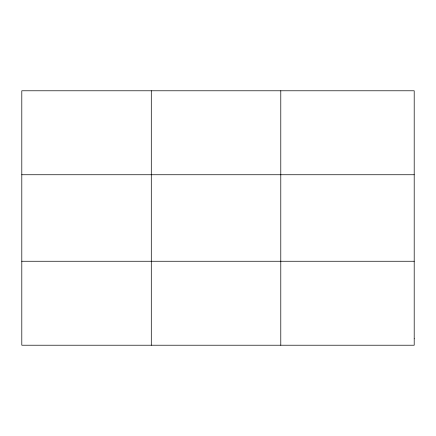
<?xml version="1.0" encoding="UTF-8"?>
<svg xmlns="http://www.w3.org/2000/svg" width="436" height="436" viewBox="0 0 436 436"><rect width="100%" height="100%" fill="white"/><g stroke="black" fill="none" stroke-linecap="round" stroke-linejoin="round"><path stroke-width="0.65" d="M151.292 90.781L151.292 345.219M280.784 90.781L280.784 345.219M21.8 174.743L414.2 174.743M21.8 261.257L414.2 261.257M414.2 338.761L414.2 345.219L21.8 345.219L21.8 90.781L414.2 90.781L414.2 338.761"/></g></svg>
